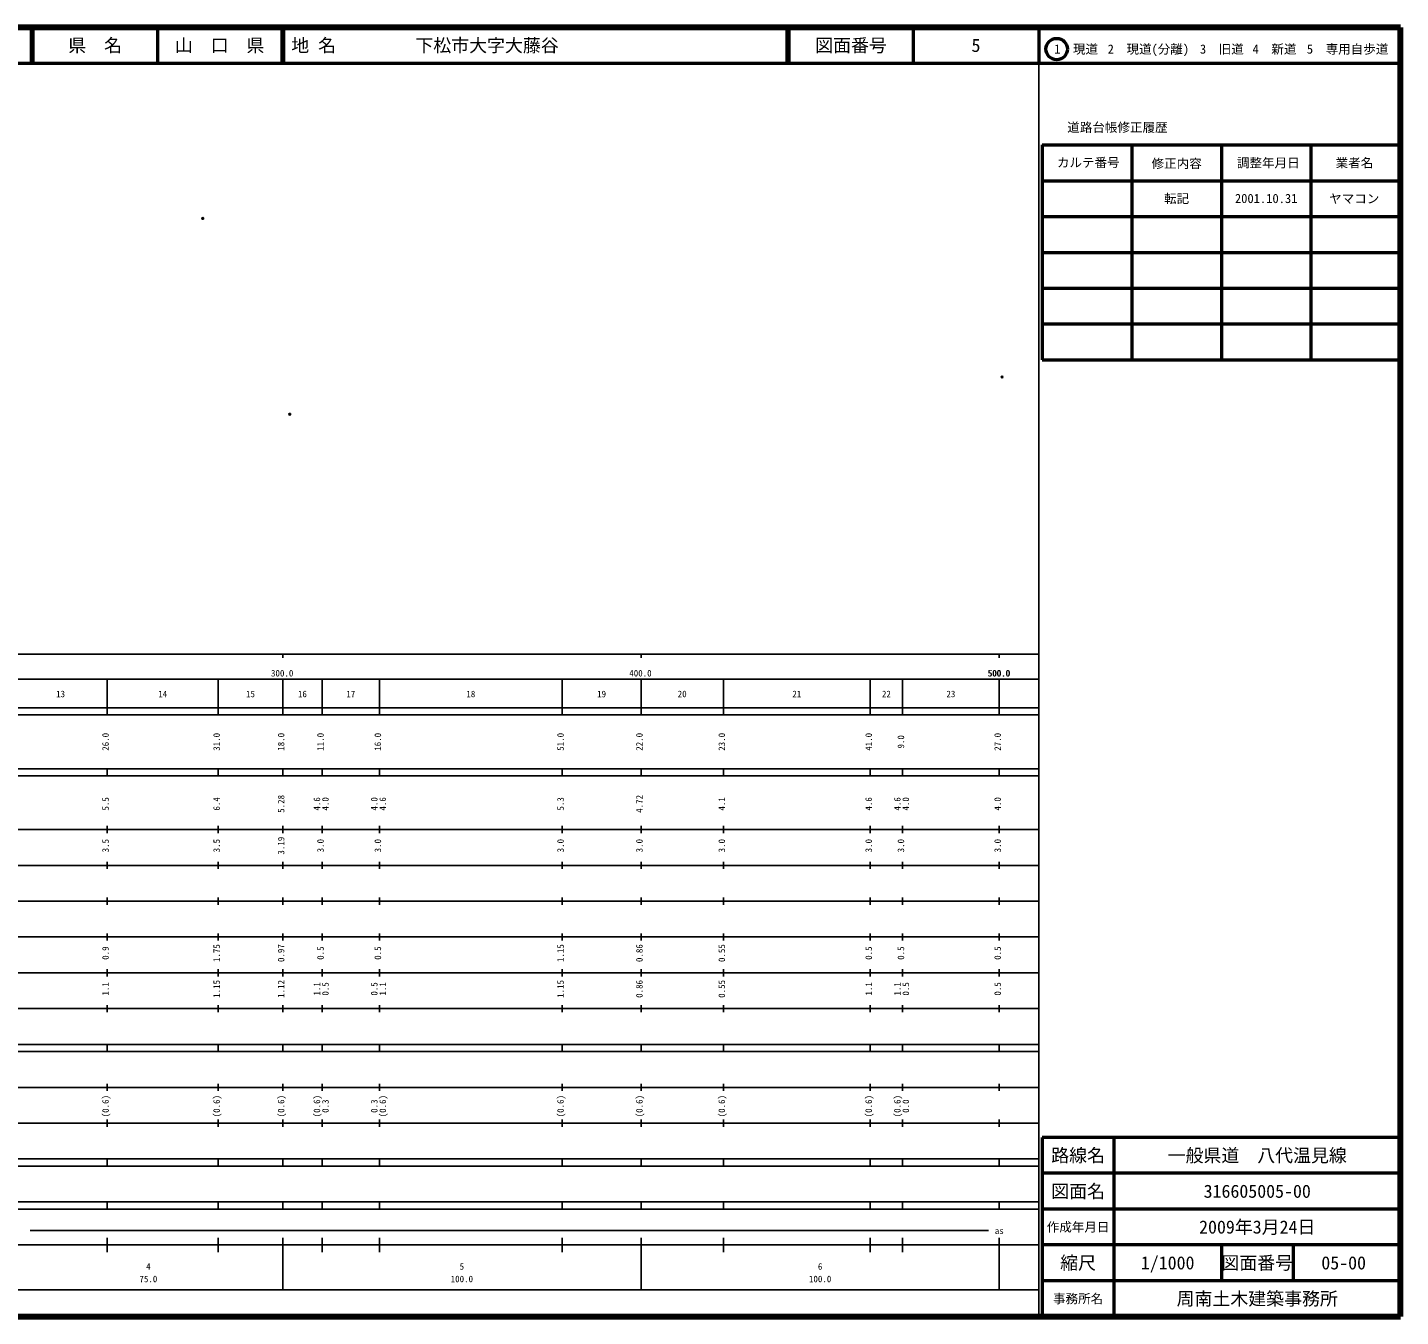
# Model space of a CAD drawing. Units: millimetres on the paper. Extents: x 40 to 680, y 20 to 380.
# Drawn here: x 296.7 to 680, y 20 to 380 of the extents above; entities that cross this region are included whole.
import ezdxf
from ezdxf.enums import TextEntityAlignment as Align

# ---------------------------------------------------------------- set-up
doc = ezdxf.new("R2010")
doc.units = ezdxf.units.MM
doc.header["$PDMODE"] = 32
doc.header["$PDSIZE"] = 0.5
doc.layers.add('M-OTRS', color=6, linetype='Continuous')
doc.layers.add('M-TTL-TXT', color=7, linetype='Continuous')
for name, color, linetype, lineweight in [('M-TTL', 2, 'Continuous', 140), ('M-TTL-BAND', 7, 'Continuous', 25), ('M-TTL-FRAM', 2, 'Continuous', 50), ('M-TTL-LINE', 7, 'Continuous', 50)]:
    doc.layers.add(name, color=color, linetype=linetype, lineweight=lineweight)
doc.styles.add('ＭＳ ゴシック', font='')
doc.styles.get('ＭＳ ゴシック').set_extended_font_data('MS Gothic')

msp = doc.modelspace()

# ---------------------------------------------------------------- linework, layer by layer
at = {"layer": 'M-OTRS'}
for p in [(345.671, 326.674), (568.781, 282.381), (369.957, 271.977)]:
    msp.add_point(p, dxfattribs=at)
at = {"layer": 'M-TTL'}
for p, q in [((680, 380), (40, 380)), ((680, 20), (680, 380)), ((40, 20), (680, 20))]:
    msp.add_line(p, q, dxfattribs=at)
at = {"layer": 'M-TTL-BAND'}
for p, q in [((579, 20), (579, 370)), ((40, 205), (579, 205)), ((368, 205), (368, 204)), ((468, 205), (468, 204)), ((568, 205), (568, 204)), ((68, 198), (579, 198)), ((319, 188), (319, 198)), ((350, 188), (350, 198)), ((368, 188), (368, 198)), ((379, 188), (379, 198)), ((395, 188), (395, 198)), ((446, 188), (446, 198)), ((468, 188), (468, 198)), ((491, 188), (491, 198)), ((532, 188), (532, 198)), ((541, 188), (541, 198)), ((568, 188), (568, 198)), ((40, 190), (579, 190)), ((40, 188), (579, 188)), ((40, 173), (579, 173)), ((319, 171), (319, 173)), ((350, 171), (350, 173)), ((368, 171), (368, 173)), ((379, 171), (379, 173)), ((395, 171), (395, 173)), ((446, 171), (446, 173)), ((468, 171), (468, 173)), ((491, 171), (491, 173)), ((532, 171), (532, 173)), ((541, 171), (541, 173)), ((568, 171), (568, 173)), ((40, 171), (579, 171)), ((40, 156), (579, 156)), ((319, 155), (319, 157)), ((350, 155), (350, 157)), ((368, 155), (368, 157)), ((379, 155), (379, 157)), ((395, 155), (395, 157)), ((446, 155), (446, 157)), ((468, 155), (468, 157)), ((491, 155), (491, 157)), ((532, 155), (532, 157)), ((541, 155), (541, 157)), ((568, 155), (568, 157)), ((46, 146), (579, 146)), ((319, 145), (319, 147)), ((350, 145), (350, 147)), ((368, 145), (368, 147)), ((379, 145), (379, 147)), ((395, 145), (395, 147)), ((446, 145), (446, 147)), ((468, 145), (468, 147)), ((491, 145), (491, 147)), ((532, 145), (532, 147)), ((541, 145), (541, 147)), ((568, 145), (568, 147)), ((52, 136), (579, 136)), ((319, 135), (319, 137)), ((350, 135), (350, 137)), ((368, 135), (368, 137)), ((379, 135), (379, 137)), ((395, 135), (395, 137)), ((446, 135), (446, 137)), ((468, 135), (468, 137)), ((491, 135), (491, 137)), ((532, 135), (532, 137)), ((541, 135), (541, 137)), ((568, 135), (568, 137)), ((319, 125), (319, 127)), ((350, 125), (350, 127)), ((368, 125), (368, 127)), ((379, 125), (379, 127)), ((395, 125), (395, 127)), ((446, 125), (446, 127)), ((468, 125), (468, 127)), ((491, 125), (491, 127)), ((532, 125), (532, 127)), ((541, 125), (541, 127)), ((568, 125), (568, 127)), ((46, 126), (579, 126)), ((52, 116), (579, 116)), ((319, 115), (319, 117)), ((350, 115), (350, 117)), ((368, 115), (368, 117)), ((379, 115), (379, 117)), ((395, 115), (395, 117)), ((446, 115), (446, 117)), ((468, 115), (468, 117)), ((491, 115), (491, 117)), ((532, 115), (532, 117)), ((541, 115), (541, 117)), ((568, 115), (568, 117)), ((46, 106), (579, 106)), ((319, 105), (319, 107)), ((350, 105), (350, 107)), ((368, 105), (368, 107)), ((379, 105), (379, 107)), ((395, 105), (395, 107)), ((446, 105), (446, 107)), ((468, 105), (468, 107)), ((491, 105), (491, 107)), ((532, 105), (532, 107)), ((541, 105), (541, 107)), ((568, 105), (568, 107)), ((40, 96), (579, 96)), ((319, 94), (319, 96)), ((350, 94), (350, 96)), ((368, 94), (368, 96)), ((379, 94), (379, 96)), ((395, 94), (395, 96)), ((446, 94), (446, 96)), ((468, 94), (468, 96)), ((491, 94), (491, 96)), ((532, 94), (532, 96)), ((541, 94), (541, 96)), ((568, 94), (568, 96)), ((40, 94), (579, 94)), ((319, 83), (319, 85)), ((350, 83), (350, 85)), ((368, 83), (368, 85)), ((379, 83), (379, 85)), ((395, 83), (395, 85)), ((446, 83), (446, 85)), ((468, 83), (468, 85)), ((491, 83), (491, 85)), ((532, 83), (532, 85)), ((541, 83), (541, 85)), ((568, 83), (568, 85)), ((49, 84), (579, 84)), ((40, 74), (579, 74)), ((319, 73), (319, 75)), ((350, 73), (350, 75)), ((368, 73), (368, 75)), ((379, 73), (379, 75)), ((395, 73), (395, 75)), ((446, 73), (446, 75)), ((468, 73), (468, 75)), ((491, 73), (491, 75)), ((532, 73), (532, 75)), ((541, 73), (541, 75)), ((568, 73), (568, 75)), ((40, 64), (579, 64)), ((40, 62), (579, 62)), ((319, 62), (319, 64)), ((350, 62), (350, 64)), ((368, 62), (368, 64)), ((379, 62), (379, 64)), ((395, 62), (395, 64)), ((446, 62), (446, 64)), ((468, 62), (468, 64)), ((491, 62), (491, 64)), ((532, 62), (532, 64)), ((541, 62), (541, 64)), ((568, 62), (568, 64)), ((40, 52), (579, 52)), ((40, 50), (579, 50)), ((319, 50), (319, 52)), ((350, 50), (350, 52)), ((368, 50), (368, 52)), ((379, 50), (379, 52)), ((395, 50), (395, 52)), ((446, 50), (446, 52)), ((468, 50), (468, 52)), ((491, 50), (491, 52)), ((532, 50), (532, 52)), ((541, 50), (541, 52)), ((568, 50), (568, 52)), ((297.515, 44), (565, 44)), ((40, 40), (579, 40)), ((319, 38), (319, 42)), ((350, 38), (350, 42)), ((368, 27.5), (368, 42)), ((379, 38), (379, 42)), ((395, 38), (395, 42)), ((446, 38), (446, 42)), ((468, 27.5), (468, 42)), ((491, 38), (491, 42)), ((532, 38), (532, 42)), ((541, 38), (541, 42)), ((568, 27.5), (568, 42)), ((68, 27.5), (579, 27.5))]:
    msp.add_line(p, q, dxfattribs=at)
at = {"layer": 'M-TTL-FRAM'}
for p, q in [((580, 347.197), (580, 287.197)), ((580, 347.197), (680, 347.197)), ((580, 287.197), (680, 287.197)), ((680, 70), (580, 70)), ((580, 70), (580, 20))]:
    msp.add_line(p, q, dxfattribs=at)
at = {"layer": 'M-TTL-LINE'}
for p, q in [((297.75, 380), (297.75, 370)), ((298.25, 380), (298.25, 370)), ((333, 380), (333, 370)), ((367.75, 380), (367.75, 370)), ((368.25, 380), (368.25, 370)), ((508.747, 380), (508.747, 370)), ((509.247, 380), (509.247, 370)), ((543.997, 380), (543.997, 370)), ((579, 380), (579, 370)), ((40, 370), (680, 370)), ((605, 347.197), (605, 287.197)), ((630, 347.197), (630, 287.197)), ((655, 347.197), (655, 287.197)), ((580, 337.197), (680, 337.197)), ((580, 327.197), (680, 327.197)), ((580, 317.197), (680, 317.197)), ((580, 307.197), (680, 307.197)), ((580, 297.197), (680, 297.197)), ((600, 70), (600, 20)), ((680, 60), (580, 60)), ((680, 50), (580, 50)), ((680, 40), (580, 40)), ((630, 40), (630, 30)), ((650, 40), (650, 30)), ((680, 30), (580, 30))]:
    msp.add_line(p, q, dxfattribs=at)
msp.add_circle((584.031, 373.958), 3, dxfattribs=at)

# ---------------------------------------------------------------- texts
at = {"layer": 'M-TTL-BAND', "style": 'ＭＳ ゴシック'}
for s, p in [('300.0', (367.844, 198.195)), ('400.0', (467.844, 198.195)), ('500.0', (567.844, 198.195)), ('500.0', (568, 198.195)), ('13', (306, 192.405)), ('14', (334.5, 192.405)), ('15', (359, 192.405)), ('16', (373.5, 192.405)), ('17', (387, 192.405)), ('18', (420.5, 192.405)), ('19', (457, 192.405)), ('20', (479.5, 192.405)), ('21', (511.5, 192.405)), ('22', (536.5, 192.405)), ('23', (554.5, 192.405)), ('as', (568, 42.5)), ('4', (330.5, 32.523)), ('5', (418, 32.523)), ('6', (518, 32.523)), ('75.0', (330.5, 29.033)), ('100.0', (418, 29.033)), ('100.0', (518, 29.033))]:
    msp.add_text(s, height=1.833, dxfattribs=at).set_placement(p, align=Align.BOTTOM_CENTER)
for s, p in [('26.0', (320, 180.5)), ('31.0', (351, 180.5)), ('18.0', (369, 180.5)), ('11.0', (380, 180.5)), ('16.0', (396, 180.5)), ('51.0', (447, 180.5)), ('22.0', (469, 180.5)), ('23.0', (492, 180.5)), ('41.0', (533, 180.5)), ('9.0', (542, 180.5)), ('27.0', (569, 180.5)), ('5.5', (320, 163.174)), ('6.4', (351, 163.174)), ('5.28', (369, 163.174)), ('4.6', (379, 163.174)), ('4.0', (381.37, 163.174)), ('4.0', (395, 163.174)), ('4.6', (397.37, 163.174)), ('5.3', (447, 163.174)), ('4.72', (469, 163.174)), ('4.1', (492, 163.174)), ('4.6', (533, 163.174)), ('4.6', (541, 163.174)), ('4.0', (543.37, 163.174)), ('4.0', (569, 163.174)), ('3.19', (369, 151.5)), ('3.5', (320, 151.5)), ('3.5', (351, 151.5)), ('3.0', (380, 151.5)), ('3.0', (396, 151.5)), ('3.0', (447, 151.5)), ('3.0', (469, 151.5)), ('3.0', (492, 151.5)), ('3.0', (533, 151.5)), ('3.0', (542, 151.5)), ('3.0', (569, 151.5)), ('0.9', (320, 121.5)), ('1.75', (351, 121.5)), ('0.97', (369, 121.5)), ('0.5', (380, 121.5)), ('0.5', (396, 121.5)), ('1.15', (447, 121.5)), ('0.86', (469, 121.5)), ('0.55', (492, 121.5)), ('0.5', (533, 121.5)), ('0.5', (542, 121.5)), ('0.5', (569, 121.5)), ('1.1', (320, 111.5)), ('1.15', (351, 111.5)), ('1.12', (369, 111.5)), ('1.1', (379, 111.5)), ('0.5', (381.37, 111.5)), ('0.5', (395, 111.5)), ('1.1', (397.37, 111.5)), ('1.15', (447, 111.5)), ('0.86', (469, 111.5)), ('0.55', (492, 111.5)), ('1.1', (533, 111.5)), ('1.1', (541, 111.5)), ('0.5', (543.37, 111.5)), ('0.5', (569, 111.5)), ('(0.6)', (320, 78.764)), ('(0.6)', (351, 78.764)), ('(0.6)', (369, 78.764)), ('(0.6)', (379, 78.764)), ('(0.6)', (397.37, 78.764)), ('(0.6)', (447, 78.764)), ('(0.6)', (469, 78.764)), ('(0.6)', (492, 78.764)), ('(0.6)', (533, 78.764)), ('(0.6)', (541, 78.764)), ('0.0', (543.37, 78.764)), ('0.3', (381.37, 78.764)), ('0.3', (395, 78.764))]:
    msp.add_text(s, height=1.833, rotation=90, dxfattribs=at).set_placement(p, align=Align.BOTTOM_CENTER)
at = {"layer": 'M-TTL-TXT', "style": 'ＭＳ ゴシック'}
for s, height, p in [('県\u3000名', 3.666, (315.625, 375)), ('山\u3000口\u3000県', 3.666, (350.375, 375)), ('図面番号', 3.666, (526.622, 375)), ('5', 3.666, (561.497, 375)), ('1\u3000現道', 2.566, (589.448, 373.958)), ('2\u3000現道(分離)', 2.566, (609.619, 373.958)), ('3\u3000旧道', 2.566, (630.121, 373.958)), ('4\u3000新道', 2.566, (644.824, 373.958)), ('5\u3000専用自歩道', 2.566, (665.228, 373.958)), ('道路台帳修正履歴', 2.566, (600.968, 352.113)), ('カルテ番号', 2.566, (592.839, 342.277)), ('修正内容', 2.566, (617.509, 342.023)), ('調整年月日', 2.566, (643.089, 342.197)), ('業者名', 2.566, (667.134, 342.197)), ('転記', 2.566, (617.5, 332.245)), ('2001.10.31', 2.566, (642.5, 332.245)), ('ヤマコン', 2.566, (667.077, 332.189)), ('路線名', 3.666, (590, 65)), ('路線名', 3.666, (590, 65)), ('一般県道\u3000八代温見線', 3.666, (640, 65)), ('図面名', 3.666, (590, 55)), ('図面名', 3.666, (590, 55)), ('316605005-00', 3.666, (640, 55)), ('作成年月日', 2.566, (590, 45)), ('作成年月日', 2.566, (590, 45)), ('2009年3月24日', 3.666, (640, 45)), ('縮尺', 3.666, (590, 35)), ('縮尺', 3.666, (590, 35)), ('1/1000', 3.666, (615, 35)), ('図面番号', 3.666, (640, 35)), ('図面番号', 3.666, (640, 35)), ('05-00', 3.666, (664.125, 35)), ('周南土木建築事務所', 3.666, (640, 25)), ('事務所名', 2.566, (590, 25)), ('事務所名', 2.566, (590, 25))]:
    msp.add_text(s, height=height, dxfattribs=at).set_placement(p, align=Align.MIDDLE_CENTER)
for s, p in [('地 名', (370.38, 375)), ('下松市大字大藤谷', (405.024, 375))]:
    msp.add_text(s, height=3.666, dxfattribs=at).set_placement(p, align=Align.MIDDLE_LEFT)

doc.saveas('drawing.dxf')
